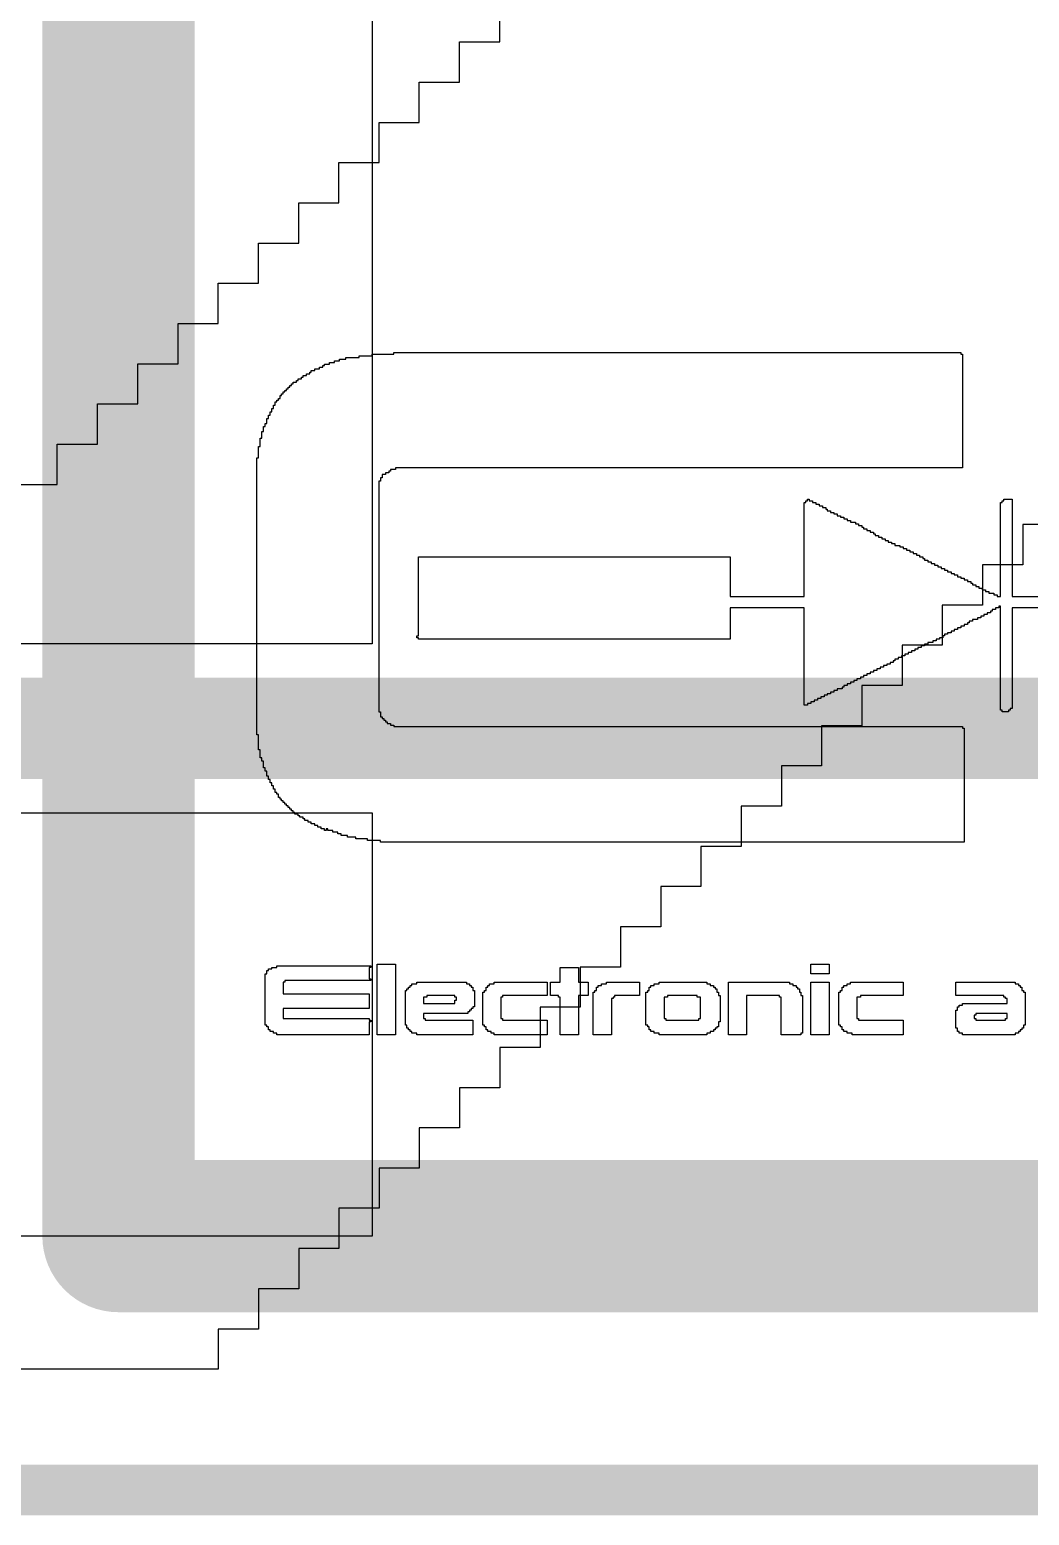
# Model space of a CAD drawing. Header units: inches. Extents: x 1.37 to 7.44, y 1.69 to 5.2.
# Drawn here: x 6.4823 to 6.6373, y 1.689 to 1.9194 of the extents above; entities that cross this region are included whole.
import ezdxf

# ---------------------------------------------------------------- set-up
doc = ezdxf.new("R2010")
doc.units = ezdxf.units.IN
doc.header["$MEASUREMENT"] = 0
for name, color, linetype in [('Board', 216, 'Continuous'), ('Bottom Layer', 5, 'Continuous'), ('Bottom Overlay', 54, 'Continuous'), ('Top Overlay', 2, 'Continuous')]:
    doc.layers.add(name, color=color, linetype=linetype)

msp = doc.modelspace()

# ---------------------------------------------------------------- linework, layer by layer
at = {"layer": 'Board'}
msp.add_lwpolyline([(3.8189, 1.69291, 0.00787, 0.00787, 0), (7.44094, 1.69291, 0.00787, 0.00787, 0)], format="xyseb", dxfattribs=at)
at = {"layer": 'Bottom Layer'}
for p, q in [((6.53543, 1.97531), (6.53543, 1.82415)), ((6.53543, 1.82415), (4.33615, 1.82415)), ((4.33071, 1.7979), (6.53543, 1.7979)), ((6.53543, 1.7979), (6.53543, 1.73228)), ((6.53543, 1.73228), (3.85827, 1.73228))]:
    msp.add_line(p, q, dxfattribs=at)
msp.add_lwpolyline([(4.33071, 1.81102, 0.01575, 0.01575, 0), (7.03802, 1.81102, 0.01575, 0.01575, 0)], format="xyseb", dxfattribs=at)
at = {"layer": 'Bottom Overlay'}
for p, q in [((6.5552, 1.91747), (6.5552, 1.92371)), ((6.54896, 1.91123), (6.54896, 1.91747)), ((6.54896, 1.91747), (6.5552, 1.91747)), ((6.54272, 1.90499), (6.54272, 1.91123)), ((6.54272, 1.91123), (6.54896, 1.91123)), ((6.53649, 1.89876), (6.53649, 1.90499)), ((6.53649, 1.90499), (6.54272, 1.90499)), ((6.53025, 1.89252), (6.53025, 1.89876)), ((6.53025, 1.89876), (6.53649, 1.89876)), ((6.52401, 1.88628), (6.52401, 1.89252)), ((6.52401, 1.89252), (6.53025, 1.89252)), ((6.51777, 1.88004), (6.51777, 1.88628)), ((6.51777, 1.88628), (6.52401, 1.88628)), ((6.51154, 1.87381), (6.51154, 1.88004)), ((6.51154, 1.88004), (6.51777, 1.88004)), ((6.5053, 1.86757), (6.5053, 1.87381)), ((6.5053, 1.87381), (6.51154, 1.87381)), ((6.49906, 1.86133), (6.49906, 1.86757)), ((6.49906, 1.86757), (6.5053, 1.86757)), ((6.49282, 1.85509), (6.49282, 1.86133)), ((6.49282, 1.86133), (6.49906, 1.86133)), ((6.48658, 1.84885), (6.48658, 1.85509)), ((6.48658, 1.85509), (6.49282, 1.85509)), ((6.48035, 1.84885), (6.48658, 1.84885)), ((6.64253, 1.84262), (6.63629, 1.84262)), ((6.63629, 1.84262), (6.63629, 1.83638)), ((6.63629, 1.83638), (6.63005, 1.83638)), ((6.63005, 1.83638), (6.63005, 1.83014)), ((6.63005, 1.83014), (6.62381, 1.83014)), ((6.62381, 1.83014), (6.62381, 1.8239)), ((6.62381, 1.8239), (6.61758, 1.8239)), ((6.61758, 1.8239), (6.61758, 1.81767)), ((6.61758, 1.81767), (6.61134, 1.81767)), ((6.61134, 1.81767), (6.61134, 1.81143)), ((6.61134, 1.81143), (6.6051, 1.81143)), ((6.6051, 1.81143), (6.6051, 1.80519)), ((6.6051, 1.80519), (6.59886, 1.80519)), ((6.59886, 1.80519), (6.59886, 1.79895)), ((6.59886, 1.79895), (6.59262, 1.79895)), ((6.59262, 1.79895), (6.59262, 1.79272)), ((6.59262, 1.79272), (6.58639, 1.79272)), ((6.58639, 1.79272), (6.58639, 1.78648)), ((6.58639, 1.78648), (6.58015, 1.78648)), ((6.58015, 1.78648), (6.58015, 1.78024)), ((6.58015, 1.78024), (6.57391, 1.78024)), ((6.57391, 1.78024), (6.57391, 1.774)), ((6.57391, 1.774), (6.56767, 1.774)), ((6.56767, 1.774), (6.56767, 1.76777)), ((6.56767, 1.76777), (6.56144, 1.76777)), ((6.56144, 1.76777), (6.56144, 1.76153)), ((6.56144, 1.76153), (6.5552, 1.76153)), ((6.5552, 1.76153), (6.5552, 1.75529)), ((6.5552, 1.75529), (6.54896, 1.75529)), ((6.54896, 1.75529), (6.54896, 1.74905)), ((6.54896, 1.74905), (6.54272, 1.74905)), ((6.54272, 1.74905), (6.54272, 1.74281)), ((6.54272, 1.74281), (6.53649, 1.74281)), ((6.53649, 1.74281), (6.53649, 1.73658)), ((6.53649, 1.73658), (6.53025, 1.73658)), ((6.53025, 1.73658), (6.53025, 1.73034)), ((6.53025, 1.73034), (6.52401, 1.73034)), ((6.52401, 1.73034), (6.52401, 1.7241)), ((6.52401, 1.7241), (6.51777, 1.7241)), ((6.51777, 1.7241), (6.51777, 1.71786)), ((6.51777, 1.71786), (6.51154, 1.71786)), ((6.51154, 1.71786), (6.51154, 1.71163)), ((6.51154, 1.71163), (6.34936, 1.71163))]:
    msp.add_line(p, q, dxfattribs=at)
at = {"layer": 'Top Overlay'}
for p, q in [((6.53134, 1.86829), (6.53134, 1.86854)), ((6.53134, 1.86854), (6.53339, 1.86854)), ((6.53339, 1.86854), (6.53339, 1.8688)), ((6.53339, 1.8688), (6.53543, 1.8688)), ((6.53543, 1.8688), (6.53543, 1.86906)), ((6.53543, 1.86906), (6.53876, 1.86906)), ((6.53876, 1.86906), (6.53876, 1.86931)), ((6.53876, 1.86931), (6.6267, 1.86931)), ((6.6267, 1.86931), (6.6267, 1.86906)), ((6.6267, 1.86906), (6.62696, 1.86906)), ((6.62696, 1.86906), (6.62696, 1.85142)), ((6.52572, 1.86599), (6.52572, 1.86624)), ((6.52572, 1.86624), (6.52597, 1.86624)), ((6.52597, 1.86624), (6.52597, 1.8665)), ((6.52597, 1.8665), (6.52649, 1.8665)), ((6.52649, 1.8665), (6.52649, 1.86676)), ((6.52649, 1.86676), (6.52725, 1.86676)), ((6.52725, 1.86676), (6.52725, 1.86701)), ((6.52725, 1.86701), (6.52776, 1.86701)), ((6.52776, 1.86701), (6.52776, 1.86727)), ((6.52776, 1.86727), (6.52802, 1.86727)), ((6.52802, 1.86727), (6.52802, 1.86752)), ((6.52802, 1.86752), (6.52879, 1.86752)), ((6.52879, 1.86752), (6.52879, 1.86778)), ((6.52879, 1.86778), (6.52955, 1.86778)), ((6.52955, 1.86778), (6.52955, 1.86803)), ((6.52955, 1.86803), (6.53032, 1.86803)), ((6.53032, 1.86803), (6.53032, 1.86829)), ((6.53032, 1.86829), (6.53134, 1.86829)), ((6.5224, 1.86369), (6.5224, 1.86394)), ((6.5224, 1.86394), (6.52265, 1.86394)), ((6.52265, 1.86394), (6.52265, 1.8642)), ((6.52265, 1.8642), (6.52291, 1.8642)), ((6.52291, 1.8642), (6.52291, 1.86445)), ((6.52291, 1.86445), (6.52316, 1.86445)), ((6.52316, 1.86445), (6.52316, 1.86471)), ((6.52316, 1.86471), (6.52367, 1.86471)), ((6.52367, 1.86471), (6.52367, 1.86497)), ((6.52367, 1.86497), (6.52393, 1.86497)), ((6.52393, 1.86497), (6.52393, 1.86522)), ((6.52393, 1.86522), (6.52444, 1.86522)), ((6.52444, 1.86522), (6.52444, 1.86548)), ((6.52444, 1.86548), (6.5247, 1.86548)), ((6.5247, 1.86548), (6.5247, 1.86573)), ((6.5247, 1.86573), (6.52521, 1.86573)), ((6.52521, 1.86573), (6.52521, 1.86599)), ((6.52521, 1.86599), (6.52572, 1.86599)), ((6.52035, 1.86139), (6.52035, 1.86164)), ((6.52035, 1.86164), (6.52061, 1.86164)), ((6.52061, 1.86164), (6.52061, 1.8619)), ((6.52061, 1.8619), (6.52086, 1.8619)), ((6.52086, 1.8619), (6.52086, 1.86215)), ((6.52086, 1.86215), (6.52112, 1.86215)), ((6.52112, 1.86215), (6.52112, 1.86266)), ((6.52112, 1.86266), (6.52137, 1.86266)), ((6.52137, 1.86266), (6.52137, 1.86292)), ((6.52137, 1.86292), (6.52163, 1.86292)), ((6.52163, 1.86292), (6.52163, 1.86318)), ((6.52163, 1.86318), (6.52188, 1.86318)), ((6.52188, 1.86318), (6.52188, 1.86343)), ((6.52188, 1.86343), (6.52214, 1.86343)), ((6.52214, 1.86343), (6.52214, 1.86369)), ((6.52214, 1.86369), (6.5224, 1.86369)), ((6.51933, 1.85909), (6.51933, 1.8596)), ((6.51933, 1.8596), (6.51958, 1.8596)), ((6.51958, 1.8596), (6.51958, 1.86011)), ((6.51958, 1.86011), (6.51984, 1.86011)), ((6.51984, 1.86011), (6.51984, 1.86062)), ((6.51984, 1.86062), (6.52009, 1.86062)), ((6.52009, 1.86062), (6.52009, 1.86113)), ((6.52009, 1.86113), (6.52035, 1.86113)), ((6.52035, 1.86113), (6.52035, 1.86139)), ((6.5183, 1.85602), (6.5183, 1.85704)), ((6.5183, 1.85704), (6.51856, 1.85704)), ((6.51856, 1.85704), (6.51856, 1.85781)), ((6.51856, 1.85781), (6.51882, 1.85781)), ((6.51882, 1.85781), (6.51882, 1.85832)), ((6.51882, 1.85832), (6.51907, 1.85832)), ((6.51907, 1.85832), (6.51907, 1.85909)), ((6.51907, 1.85909), (6.51933, 1.85909)), ((6.51779, 1.85295), (6.51779, 1.85474)), ((6.51779, 1.85474), (6.51805, 1.85474)), ((6.51805, 1.85474), (6.51805, 1.85602)), ((6.51805, 1.85602), (6.5183, 1.85602)), ((6.51754, 1.81), (6.51754, 1.85295)), ((6.51754, 1.85295), (6.51779, 1.85295)), ((6.53748, 1.85039), (6.53697, 1.85039)), ((6.53697, 1.85039), (6.53697, 1.84988)), ((6.53799, 1.85065), (6.53748, 1.85065)), ((6.53748, 1.85065), (6.53748, 1.85039)), ((6.53825, 1.8509), (6.53799, 1.8509)), ((6.53799, 1.8509), (6.53799, 1.85065)), ((6.53901, 1.85116), (6.53825, 1.85116)), ((6.53825, 1.85116), (6.53825, 1.8509)), ((6.62696, 1.85142), (6.53901, 1.85142)), ((6.53901, 1.85142), (6.53901, 1.85116)), ((6.53671, 1.84937), (6.53646, 1.84937)), ((6.53646, 1.84937), (6.53646, 1.81358)), ((6.53697, 1.84988), (6.53671, 1.84988)), ((6.53671, 1.84988), (6.53671, 1.84937)), ((6.60241, 1.83148), (6.60241, 1.84605)), ((6.60241, 1.84605), (6.60267, 1.84605)), ((6.60267, 1.84605), (6.60267, 1.8463)), ((6.60267, 1.8463), (6.60292, 1.8463)), ((6.60292, 1.8463), (6.60292, 1.84656)), ((6.60292, 1.84656), (6.60318, 1.84656)), ((6.60318, 1.84656), (6.60318, 1.8463)), ((6.60318, 1.8463), (6.60369, 1.8463)), ((6.60369, 1.8463), (6.60369, 1.84605)), ((6.60369, 1.84605), (6.6042, 1.84605)), ((6.6042, 1.84605), (6.6042, 1.84579)), ((6.6042, 1.84579), (6.60471, 1.84579)), ((6.60471, 1.84579), (6.60471, 1.84554)), ((6.60471, 1.84554), (6.60523, 1.84554)), ((6.60523, 1.84554), (6.60523, 1.84528)), ((6.63284, 1.83148), (6.63284, 1.84605)), ((6.63284, 1.84605), (6.63309, 1.84605)), ((6.63309, 1.84605), (6.63309, 1.8463)), ((6.63309, 1.8463), (6.63335, 1.8463)), ((6.63335, 1.8463), (6.63335, 1.84656)), ((6.63335, 1.84656), (6.63463, 1.84656)), ((6.63463, 1.84656), (6.63463, 1.83148)), ((6.60523, 1.84528), (6.60574, 1.84528)), ((6.60574, 1.84528), (6.60574, 1.84502)), ((6.60574, 1.84502), (6.60599, 1.84502)), ((6.60599, 1.84502), (6.60599, 1.84477)), ((6.60599, 1.84477), (6.6065, 1.84477)), ((6.6065, 1.84477), (6.6065, 1.84451)), ((6.6065, 1.84451), (6.60702, 1.84451)), ((6.60702, 1.84451), (6.60702, 1.84426)), ((6.60702, 1.84426), (6.60753, 1.84426)), ((6.60753, 1.84426), (6.60753, 1.844)), ((6.60753, 1.844), (6.60804, 1.844)), ((6.60804, 1.844), (6.60804, 1.84375)), ((6.60804, 1.84375), (6.60855, 1.84375)), ((6.60855, 1.84375), (6.60855, 1.84349)), ((6.60855, 1.84349), (6.60906, 1.84349)), ((6.60906, 1.84349), (6.60906, 1.84324)), ((6.60906, 1.84324), (6.60957, 1.84324)), ((6.60957, 1.84324), (6.60957, 1.84298)), ((6.60957, 1.84298), (6.61034, 1.84298)), ((6.61034, 1.84298), (6.61034, 1.84272)), ((6.61034, 1.84272), (6.61085, 1.84272)), ((6.61085, 1.84272), (6.61085, 1.84247)), ((6.61085, 1.84247), (6.61136, 1.84247)), ((6.61136, 1.84247), (6.61136, 1.84221)), ((6.61136, 1.84221), (6.61162, 1.84221)), ((6.61162, 1.84221), (6.61162, 1.84196)), ((6.61162, 1.84196), (6.61213, 1.84196)), ((6.61213, 1.84196), (6.61213, 1.8417)), ((6.61213, 1.8417), (6.61264, 1.8417)), ((6.61264, 1.8417), (6.61264, 1.84145)), ((6.61264, 1.84145), (6.61315, 1.84145)), ((6.61315, 1.84145), (6.61315, 1.84119)), ((6.61315, 1.84119), (6.61341, 1.84119)), ((6.61341, 1.84119), (6.61341, 1.84093)), ((6.61341, 1.84093), (6.61392, 1.84093)), ((6.61392, 1.84093), (6.61392, 1.84068)), ((6.61392, 1.84068), (6.61443, 1.84068)), ((6.61443, 1.84068), (6.61443, 1.84042)), ((6.61443, 1.84042), (6.61494, 1.84042)), ((6.61494, 1.84042), (6.61494, 1.84017)), ((6.61494, 1.84017), (6.61545, 1.84017)), ((6.61545, 1.84017), (6.61545, 1.83991)), ((6.61545, 1.83991), (6.61596, 1.83991)), ((6.61596, 1.83991), (6.61596, 1.83966)), ((6.61596, 1.83966), (6.61647, 1.83966)), ((6.61647, 1.83966), (6.61647, 1.8394)), ((6.61647, 1.8394), (6.61724, 1.8394)), ((6.61724, 1.8394), (6.61724, 1.83915)), ((6.61724, 1.83915), (6.61775, 1.83915)), ((6.61775, 1.83915), (6.61775, 1.83889)), ((6.61775, 1.83889), (6.61826, 1.83889)), ((6.61826, 1.83889), (6.61826, 1.83863)), ((6.61826, 1.83863), (6.61878, 1.83863)), ((6.61878, 1.83863), (6.61878, 1.83838)), ((6.54259, 1.82534), (6.54259, 1.83761)), ((6.54259, 1.83761), (6.59091, 1.83761)), ((6.59091, 1.83761), (6.59091, 1.83148)), ((6.61878, 1.83838), (6.61929, 1.83838)), ((6.61929, 1.83838), (6.61929, 1.83812)), ((6.61929, 1.83812), (6.6198, 1.83812)), ((6.6198, 1.83812), (6.6198, 1.83787)), ((6.6198, 1.83787), (6.62031, 1.83787)), ((6.62031, 1.83787), (6.62031, 1.83761)), ((6.62031, 1.83761), (6.62082, 1.83761)), ((6.62082, 1.83761), (6.62082, 1.83736)), ((6.62082, 1.83736), (6.62108, 1.83736)), ((6.62108, 1.83736), (6.62108, 1.8371)), ((6.62108, 1.8371), (6.62159, 1.8371)), ((6.62159, 1.8371), (6.62159, 1.83684)), ((6.62159, 1.83684), (6.6221, 1.83684)), ((6.6221, 1.83684), (6.6221, 1.83659)), ((6.6221, 1.83659), (6.62261, 1.83659)), ((6.62261, 1.83659), (6.62261, 1.83633)), ((6.62261, 1.83633), (6.62312, 1.83633)), ((6.62312, 1.83633), (6.62312, 1.83608)), ((6.62312, 1.83608), (6.62363, 1.83608)), ((6.62363, 1.83608), (6.62363, 1.83582)), ((6.62363, 1.83582), (6.62414, 1.83582)), ((6.62414, 1.83582), (6.62414, 1.83557)), ((6.62414, 1.83557), (6.62465, 1.83557)), ((6.62465, 1.83557), (6.62465, 1.83531)), ((6.62465, 1.83531), (6.62517, 1.83531)), ((6.62517, 1.83531), (6.62517, 1.83505)), ((6.62517, 1.83505), (6.62568, 1.83505)), ((6.62568, 1.83505), (6.62568, 1.8348)), ((6.62568, 1.8348), (6.62619, 1.8348)), ((6.62619, 1.8348), (6.62619, 1.83454)), ((6.62619, 1.83454), (6.6267, 1.83454)), ((6.6267, 1.83454), (6.6267, 1.83429)), ((6.6267, 1.83429), (6.62721, 1.83429)), ((6.62721, 1.83429), (6.62721, 1.83403)), ((6.62721, 1.83403), (6.62772, 1.83403)), ((6.62772, 1.83403), (6.62772, 1.83378)), ((6.62772, 1.83378), (6.62823, 1.83378)), ((6.62823, 1.83378), (6.62823, 1.83352)), ((6.62823, 1.83352), (6.62849, 1.83352)), ((6.62849, 1.83352), (6.62849, 1.83327)), ((6.62849, 1.83327), (6.629, 1.83327)), ((6.629, 1.83327), (6.629, 1.83301)), ((6.629, 1.83301), (6.62951, 1.83301)), ((6.62951, 1.83301), (6.62951, 1.83275)), ((6.62951, 1.83275), (6.63002, 1.83275)), ((6.63002, 1.83275), (6.63002, 1.8325)), ((6.63002, 1.8325), (6.63053, 1.8325)), ((6.63053, 1.8325), (6.63053, 1.83224)), ((6.63053, 1.83224), (6.63105, 1.83224)), ((6.63105, 1.83224), (6.63105, 1.83199)), ((6.63105, 1.83199), (6.63181, 1.83199)), ((6.63181, 1.83199), (6.63181, 1.83173)), ((6.63181, 1.83173), (6.63232, 1.83173)), ((6.63232, 1.83173), (6.63232, 1.83148)), ((6.59091, 1.83148), (6.60241, 1.83148)), ((6.60241, 1.82969), (6.59091, 1.82969)), ((6.59091, 1.82969), (6.59091, 1.82483)), ((6.60241, 1.8146), (6.60241, 1.82969)), ((6.63207, 1.82943), (6.63156, 1.82943)), ((6.63156, 1.82943), (6.63156, 1.82917)), ((6.63258, 1.82969), (6.63207, 1.82969)), ((6.63207, 1.82969), (6.63207, 1.82943)), ((6.63232, 1.83148), (6.63284, 1.83148)), ((6.63284, 1.82994), (6.63258, 1.82994)), ((6.63258, 1.82994), (6.63258, 1.82969)), ((6.63284, 1.81384), (6.63284, 1.82994)), ((6.63463, 1.83148), (6.64076, 1.83148)), ((6.6446, 1.82969), (6.63463, 1.82969)), ((6.63463, 1.82969), (6.63463, 1.81409)), ((6.62772, 1.82713), (6.62721, 1.82713)), ((6.62721, 1.82713), (6.62721, 1.82687)), ((6.62798, 1.82739), (6.62772, 1.82739)), ((6.62772, 1.82739), (6.62772, 1.82713)), ((6.62849, 1.82764), (6.62798, 1.82764)), ((6.62798, 1.82764), (6.62798, 1.82739)), ((6.62926, 1.8279), (6.62849, 1.8279)), ((6.62849, 1.8279), (6.62849, 1.82764)), ((6.62977, 1.82815), (6.62926, 1.82815)), ((6.62926, 1.82815), (6.62926, 1.8279)), ((6.63028, 1.82841), (6.62977, 1.82841)), ((6.62977, 1.82841), (6.62977, 1.82815)), ((6.63079, 1.82866), (6.63028, 1.82866)), ((6.63028, 1.82866), (6.63028, 1.82841)), ((6.6313, 1.82892), (6.63079, 1.82892)), ((6.63079, 1.82892), (6.63079, 1.82866)), ((6.63156, 1.82917), (6.6313, 1.82917)), ((6.6313, 1.82917), (6.6313, 1.82892)), ((6.54234, 1.82508), (6.54234, 1.82534)), ((6.54234, 1.82534), (6.54259, 1.82534)), ((6.54259, 1.82508), (6.54234, 1.82508)), ((6.54259, 1.82483), (6.54259, 1.82508)), ((6.59091, 1.82483), (6.54259, 1.82483)), ((6.62338, 1.82483), (6.62287, 1.82483)), ((6.62287, 1.82483), (6.62287, 1.82457)), ((6.62389, 1.82508), (6.62338, 1.82508)), ((6.62338, 1.82508), (6.62338, 1.82483)), ((6.62414, 1.82534), (6.62389, 1.82534)), ((6.62389, 1.82534), (6.62389, 1.82508)), ((6.62465, 1.8256), (6.62414, 1.8256)), ((6.62414, 1.8256), (6.62414, 1.82534)), ((6.62517, 1.82585), (6.62465, 1.82585)), ((6.62465, 1.82585), (6.62465, 1.8256)), ((6.62568, 1.82611), (6.62517, 1.82611)), ((6.62517, 1.82611), (6.62517, 1.82585)), ((6.62619, 1.82636), (6.62568, 1.82636)), ((6.62568, 1.82636), (6.62568, 1.82611)), ((6.6267, 1.82662), (6.62619, 1.82662)), ((6.62619, 1.82662), (6.62619, 1.82636)), ((6.62721, 1.82687), (6.6267, 1.82687)), ((6.6267, 1.82687), (6.6267, 1.82662)), ((6.61852, 1.82253), (6.61801, 1.82253)), ((6.61801, 1.82253), (6.61801, 1.82227)), ((6.61903, 1.82278), (6.61852, 1.82278)), ((6.61852, 1.82278), (6.61852, 1.82253)), ((6.61954, 1.82304), (6.61903, 1.82304)), ((6.61903, 1.82304), (6.61903, 1.82278)), ((6.62005, 1.82329), (6.61954, 1.82329)), ((6.61954, 1.82329), (6.61954, 1.82304)), ((6.62056, 1.82355), (6.62005, 1.82355)), ((6.62005, 1.82355), (6.62005, 1.82329)), ((6.62108, 1.82381), (6.62056, 1.82381)), ((6.62056, 1.82381), (6.62056, 1.82355)), ((6.62159, 1.82406), (6.62108, 1.82406)), ((6.62108, 1.82406), (6.62108, 1.82381)), ((6.62235, 1.82432), (6.62159, 1.82432)), ((6.62159, 1.82432), (6.62159, 1.82406)), ((6.62287, 1.82457), (6.62235, 1.82457)), ((6.62235, 1.82457), (6.62235, 1.82432)), ((6.61417, 1.82023), (6.61366, 1.82023)), ((6.61366, 1.82023), (6.61366, 1.81997)), ((6.61468, 1.82048), (6.61417, 1.82048)), ((6.61417, 1.82048), (6.61417, 1.82023)), ((6.6152, 1.82074), (6.61468, 1.82074)), ((6.61468, 1.82074), (6.61468, 1.82048)), ((6.61571, 1.82099), (6.6152, 1.82099)), ((6.6152, 1.82099), (6.6152, 1.82074)), ((6.61622, 1.82125), (6.61571, 1.82125)), ((6.61571, 1.82125), (6.61571, 1.82099)), ((6.61647, 1.82151), (6.61622, 1.82151)), ((6.61622, 1.82151), (6.61622, 1.82125)), ((6.61699, 1.82176), (6.61647, 1.82176)), ((6.61647, 1.82176), (6.61647, 1.82151)), ((6.6175, 1.82202), (6.61699, 1.82202)), ((6.61699, 1.82202), (6.61699, 1.82176)), ((6.61801, 1.82227), (6.6175, 1.82227)), ((6.6175, 1.82227), (6.6175, 1.82202)), ((6.60957, 1.81793), (6.60906, 1.81793)), ((6.60906, 1.81793), (6.60906, 1.81767)), ((6.61008, 1.81818), (6.60957, 1.81818)), ((6.60957, 1.81818), (6.60957, 1.81793)), ((6.61059, 1.81844), (6.61008, 1.81844)), ((6.61008, 1.81844), (6.61008, 1.81818)), ((6.61111, 1.81869), (6.61059, 1.81869)), ((6.61059, 1.81869), (6.61059, 1.81844)), ((6.61162, 1.81895), (6.61111, 1.81895)), ((6.61111, 1.81895), (6.61111, 1.81869)), ((6.61213, 1.8192), (6.61162, 1.8192)), ((6.61162, 1.8192), (6.61162, 1.81895)), ((6.61264, 1.81946), (6.61213, 1.81946)), ((6.61213, 1.81946), (6.61213, 1.8192)), ((6.61315, 1.81972), (6.61264, 1.81972)), ((6.61264, 1.81972), (6.61264, 1.81946)), ((6.61366, 1.81997), (6.61315, 1.81997)), ((6.61315, 1.81997), (6.61315, 1.81972)), ((6.60497, 1.81563), (6.60446, 1.81563)), ((6.60446, 1.81563), (6.60446, 1.81537)), ((6.60548, 1.81588), (6.60497, 1.81588)), ((6.60497, 1.81588), (6.60497, 1.81563)), ((6.60599, 1.81614), (6.60548, 1.81614)), ((6.60548, 1.81614), (6.60548, 1.81588)), ((6.6065, 1.81639), (6.60599, 1.81639)), ((6.60599, 1.81639), (6.60599, 1.81614)), ((6.60702, 1.81665), (6.6065, 1.81665)), ((6.6065, 1.81665), (6.6065, 1.81639)), ((6.60753, 1.8169), (6.60702, 1.8169)), ((6.60702, 1.8169), (6.60702, 1.81665)), ((6.60829, 1.81716), (6.60753, 1.81716)), ((6.60753, 1.81716), (6.60753, 1.8169)), ((6.60855, 1.81741), (6.60829, 1.81741)), ((6.60829, 1.81741), (6.60829, 1.81716)), ((6.60906, 1.81767), (6.60855, 1.81767)), ((6.60855, 1.81767), (6.60855, 1.81741)), ((6.53646, 1.81358), (6.53671, 1.81358)), ((6.53671, 1.81358), (6.53671, 1.81281)), ((6.60292, 1.8146), (6.60241, 1.8146)), ((6.60344, 1.81486), (6.60292, 1.81486)), ((6.60292, 1.81486), (6.60292, 1.8146)), ((6.60395, 1.81511), (6.60344, 1.81511)), ((6.60344, 1.81511), (6.60344, 1.81486)), ((6.60446, 1.81537), (6.60395, 1.81537)), ((6.60395, 1.81537), (6.60395, 1.81511)), ((6.63309, 1.81384), (6.63284, 1.81384)), ((6.63309, 1.81358), (6.63309, 1.81384)), ((6.63411, 1.81358), (6.63309, 1.81358)), ((6.63437, 1.81384), (6.63411, 1.81384)), ((6.63411, 1.81384), (6.63411, 1.81358)), ((6.63463, 1.81409), (6.63437, 1.81409)), ((6.63437, 1.81409), (6.63437, 1.81384)), ((6.53671, 1.81281), (6.53697, 1.81281)), ((6.53697, 1.81281), (6.53697, 1.81256)), ((6.53697, 1.81256), (6.53722, 1.81256)), ((6.53722, 1.81256), (6.53722, 1.8123)), ((6.53722, 1.8123), (6.53748, 1.8123)), ((6.53748, 1.8123), (6.53748, 1.81205)), ((6.53748, 1.81205), (6.53773, 1.81205)), ((6.53773, 1.81205), (6.53773, 1.81179)), ((6.53773, 1.81179), (6.53825, 1.81179)), ((6.53825, 1.81179), (6.53825, 1.81153)), ((6.53825, 1.81153), (6.53876, 1.81153)), ((6.53876, 1.81153), (6.53876, 1.81128)), ((6.53876, 1.81128), (6.62696, 1.81128)), ((6.62696, 1.81128), (6.62696, 1.81102)), ((6.62696, 1.81102), (6.62721, 1.81102)), ((6.62721, 1.81102), (6.62721, 1.79338)), ((6.51779, 1.81), (6.51754, 1.81)), ((6.51779, 1.8077), (6.51779, 1.81)), ((6.51805, 1.8077), (6.51779, 1.8077)), ((6.51805, 1.80642), (6.51805, 1.8077)), ((6.5183, 1.80642), (6.51805, 1.80642)), ((6.5183, 1.80591), (6.5183, 1.80642)), ((6.51856, 1.80591), (6.5183, 1.80591)), ((6.51856, 1.80489), (6.51856, 1.80591)), ((6.51882, 1.80489), (6.51856, 1.80489)), ((6.51882, 1.80438), (6.51882, 1.80489)), ((6.51907, 1.80438), (6.51882, 1.80438)), ((6.51907, 1.80361), (6.51907, 1.80438)), ((6.51933, 1.80361), (6.51907, 1.80361)), ((6.51933, 1.8031), (6.51933, 1.80361)), ((6.51958, 1.8031), (6.51933, 1.8031)), ((6.51958, 1.80259), (6.51958, 1.8031)), ((6.51984, 1.80259), (6.51958, 1.80259)), ((6.51984, 1.80208), (6.51984, 1.80259)), ((6.52009, 1.80208), (6.51984, 1.80208)), ((6.52009, 1.80156), (6.52009, 1.80208)), ((6.52035, 1.80156), (6.52009, 1.80156)), ((6.52035, 1.80105), (6.52035, 1.80156)), ((6.52061, 1.80105), (6.52035, 1.80105)), ((6.52061, 1.8008), (6.52061, 1.80105)), ((6.52086, 1.8008), (6.52061, 1.8008)), ((6.52086, 1.80029), (6.52086, 1.8008)), ((6.52112, 1.80029), (6.52086, 1.80029)), ((6.52112, 1.80003), (6.52112, 1.80029)), ((6.52137, 1.80003), (6.52112, 1.80003)), ((6.52137, 1.79977), (6.52137, 1.80003)), ((6.52163, 1.79977), (6.52137, 1.79977)), ((6.52163, 1.79952), (6.52163, 1.79977)), ((6.52188, 1.79952), (6.52163, 1.79952)), ((6.52188, 1.79926), (6.52188, 1.79952)), ((6.52214, 1.79926), (6.52188, 1.79926)), ((6.52214, 1.79901), (6.52214, 1.79926)), ((6.5224, 1.79901), (6.52214, 1.79901)), ((6.5224, 1.79875), (6.5224, 1.79901)), ((6.52265, 1.79875), (6.5224, 1.79875)), ((6.52265, 1.7985), (6.52265, 1.79875)), ((6.52291, 1.7985), (6.52265, 1.7985)), ((6.52291, 1.79824), (6.52291, 1.7985)), ((6.52316, 1.79824), (6.52291, 1.79824)), ((6.52316, 1.79799), (6.52316, 1.79824)), ((6.52342, 1.79799), (6.52316, 1.79799)), ((6.52342, 1.79773), (6.52342, 1.79799)), ((6.52393, 1.79773), (6.52342, 1.79773)), ((6.52393, 1.79747), (6.52393, 1.79773)), ((6.52418, 1.79747), (6.52393, 1.79747)), ((6.52418, 1.79722), (6.52418, 1.79747)), ((6.5247, 1.79722), (6.52418, 1.79722)), ((6.5247, 1.79696), (6.5247, 1.79722)), ((6.52495, 1.79696), (6.5247, 1.79696)), ((6.52495, 1.79671), (6.52495, 1.79696)), ((6.52546, 1.79671), (6.52495, 1.79671)), ((6.52546, 1.79645), (6.52546, 1.79671)), ((6.52597, 1.79645), (6.52546, 1.79645)), ((6.52597, 1.7962), (6.52597, 1.79645)), ((6.52649, 1.7962), (6.52597, 1.7962)), ((6.52649, 1.79594), (6.52649, 1.7962)), ((6.527, 1.79594), (6.52649, 1.79594)), ((6.527, 1.79568), (6.527, 1.79594)), ((6.52751, 1.79568), (6.527, 1.79568)), ((6.52751, 1.79543), (6.52751, 1.79568)), ((6.52802, 1.79543), (6.52751, 1.79543)), ((6.52802, 1.79517), (6.52802, 1.79543)), ((6.52827, 1.79517), (6.52802, 1.79517)), ((6.52853, 1.79543), (6.52827, 1.79543)), ((6.52827, 1.79543), (6.52827, 1.79517)), ((6.52853, 1.79517), (6.52853, 1.79543)), ((6.5293, 1.79517), (6.52853, 1.79517)), ((6.5293, 1.79492), (6.5293, 1.79517)), ((6.53006, 1.79492), (6.5293, 1.79492)), ((6.53006, 1.79466), (6.53006, 1.79492)), ((6.53058, 1.79466), (6.53006, 1.79466)), ((6.53058, 1.79441), (6.53058, 1.79466)), ((6.5316, 1.79441), (6.53058, 1.79441)), ((6.5316, 1.79415), (6.5316, 1.79441)), ((6.53288, 1.79415), (6.5316, 1.79415)), ((6.53288, 1.7939), (6.53288, 1.79415)), ((6.53467, 1.7939), (6.53288, 1.7939)), ((6.53467, 1.79364), (6.53467, 1.7939)), ((6.53671, 1.79364), (6.53467, 1.79364)), ((6.53671, 1.79338), (6.53671, 1.79364)), ((6.62721, 1.79338), (6.53671, 1.79338)), ((6.52061, 1.77395), (6.52061, 1.77421)), ((6.52061, 1.77421), (6.5293, 1.77421)), ((6.5293, 1.77421), (6.52955, 1.77421)), ((6.52955, 1.77421), (6.53518, 1.77421)), ((6.53518, 1.77421), (6.53518, 1.77395)), ((6.5362, 1.77421), (6.5362, 1.77447)), ((6.5362, 1.77447), (6.53901, 1.77447)), ((6.5362, 1.76347), (6.5362, 1.77421)), ((6.53901, 1.77447), (6.53901, 1.76347)), ((6.60344, 1.77293), (6.60344, 1.77447)), ((6.60344, 1.77447), (6.60625, 1.77447)), ((6.60625, 1.77447), (6.60625, 1.77344)), ((6.51882, 1.76501), (6.51882, 1.77293)), ((6.51882, 1.77293), (6.51907, 1.77293)), ((6.51907, 1.77293), (6.51907, 1.77344)), ((6.51907, 1.77344), (6.51933, 1.77344)), ((6.51933, 1.77344), (6.51933, 1.7737)), ((6.51933, 1.7737), (6.51984, 1.7737)), ((6.51984, 1.7737), (6.51984, 1.77395)), ((6.51984, 1.77395), (6.52061, 1.77395)), ((6.53518, 1.77191), (6.52188, 1.77191)), ((6.52188, 1.77191), (6.52188, 1.77165)), ((6.53518, 1.77395), (6.53492, 1.77395)), ((6.53492, 1.77395), (6.53492, 1.77216)), ((6.53492, 1.77216), (6.53518, 1.77216)), ((6.53518, 1.77216), (6.53518, 1.77191)), ((6.56458, 1.77165), (6.56458, 1.77395)), ((6.56458, 1.77395), (6.56739, 1.77395)), ((6.56739, 1.77395), (6.56739, 1.77165)), ((6.60625, 1.77293), (6.60344, 1.77293)), ((6.60625, 1.77344), (6.60625, 1.77319)), ((6.60625, 1.77319), (6.60625, 1.77293)), ((6.52188, 1.77165), (6.52163, 1.77165)), ((6.52163, 1.77165), (6.52163, 1.76986)), ((6.52163, 1.76986), (6.53492, 1.76986)), ((6.53492, 1.76986), (6.53492, 1.76756)), ((6.54055, 1.76501), (6.54055, 1.77038)), ((6.54055, 1.77038), (6.5408, 1.77038)), ((6.5408, 1.77038), (6.5408, 1.77063)), ((6.5408, 1.77063), (6.54106, 1.77063)), ((6.54106, 1.77063), (6.54106, 1.77089)), ((6.54106, 1.77089), (6.54131, 1.77089)), ((6.54131, 1.77089), (6.54131, 1.77114)), ((6.54131, 1.77114), (6.54157, 1.77114)), ((6.54157, 1.77114), (6.54157, 1.7714)), ((6.54157, 1.7714), (6.54234, 1.7714)), ((6.54234, 1.7714), (6.54234, 1.77165)), ((6.54234, 1.77165), (6.55001, 1.77165)), ((6.54822, 1.76961), (6.54387, 1.76961)), ((6.54387, 1.76961), (6.54387, 1.76935)), ((6.54822, 1.76935), (6.54822, 1.76961)), ((6.55001, 1.77165), (6.55001, 1.7714)), ((6.55001, 1.7714), (6.55052, 1.7714)), ((6.55052, 1.7714), (6.55052, 1.77114)), ((6.55052, 1.77114), (6.55077, 1.77114)), ((6.55077, 1.77114), (6.55077, 1.77089)), ((6.55077, 1.77089), (6.55103, 1.77089)), ((6.55103, 1.77089), (6.55103, 1.77038)), ((6.55103, 1.77038), (6.55128, 1.77038)), ((6.55128, 1.77038), (6.55128, 1.76782)), ((6.55256, 1.76501), (6.55256, 1.77012)), ((6.55256, 1.77012), (6.55282, 1.77012)), ((6.55282, 1.77012), (6.55282, 1.77038)), ((6.55282, 1.77038), (6.55307, 1.77038)), ((6.55307, 1.77038), (6.55307, 1.77089)), ((6.55307, 1.77089), (6.55333, 1.77089)), ((6.55333, 1.77089), (6.55333, 1.77114)), ((6.55333, 1.77114), (6.55358, 1.77114)), ((6.55358, 1.77114), (6.55358, 1.7714)), ((6.55358, 1.7714), (6.55435, 1.7714)), ((6.55435, 1.7714), (6.55435, 1.77165)), ((6.55435, 1.77165), (6.56125, 1.77165)), ((6.56253, 1.76961), (6.55563, 1.76961)), ((6.55563, 1.76961), (6.55563, 1.76935)), ((6.56125, 1.77165), (6.56151, 1.77165)), ((6.56151, 1.77165), (6.56253, 1.77165)), ((6.56253, 1.77165), (6.56253, 1.76961)), ((6.56304, 1.76961), (6.56304, 1.77165)), ((6.56304, 1.77165), (6.56458, 1.77165)), ((6.56432, 1.76961), (6.56304, 1.76961)), ((6.56432, 1.76935), (6.56432, 1.76961)), ((6.56739, 1.77165), (6.56892, 1.77165)), ((6.56892, 1.76961), (6.56739, 1.76961)), ((6.56739, 1.76961), (6.56739, 1.76347)), ((6.56892, 1.77165), (6.56892, 1.77012)), ((6.56892, 1.77012), (6.56892, 1.76986)), ((6.56892, 1.76986), (6.56892, 1.76961)), ((6.56969, 1.76347), (6.56969, 1.77012)), ((6.56969, 1.77012), (6.56995, 1.77012)), ((6.56995, 1.77012), (6.56995, 1.77038)), ((6.56995, 1.77038), (6.5702, 1.77038)), ((6.5702, 1.77038), (6.5702, 1.77089)), ((6.5702, 1.77089), (6.57046, 1.77089)), ((6.57046, 1.77089), (6.57046, 1.77114)), ((6.57046, 1.77114), (6.57097, 1.77114)), ((6.57097, 1.77114), (6.57097, 1.7714)), ((6.57097, 1.7714), (6.57174, 1.7714)), ((6.57174, 1.7714), (6.57174, 1.77165)), ((6.57174, 1.77165), (6.57685, 1.77165)), ((6.57685, 1.76961), (6.57301, 1.76961)), ((6.57301, 1.76961), (6.57301, 1.76935)), ((6.57685, 1.77165), (6.57685, 1.76961)), ((6.57787, 1.76501), (6.57787, 1.77012)), ((6.57787, 1.77012), (6.57813, 1.77012)), ((6.57813, 1.77012), (6.57813, 1.77038)), ((6.57813, 1.77038), (6.57838, 1.77038)), ((6.57838, 1.77038), (6.57838, 1.77089)), ((6.57838, 1.77089), (6.57864, 1.77089)), ((6.57864, 1.77089), (6.57864, 1.77114)), ((6.57864, 1.77114), (6.57915, 1.77114)), ((6.57915, 1.77114), (6.57915, 1.7714)), ((6.57915, 1.7714), (6.57992, 1.7714)), ((6.57992, 1.7714), (6.57992, 1.77165)), ((6.57992, 1.77165), (6.58733, 1.77165)), ((6.5858, 1.76961), (6.58119, 1.76961)), ((6.58119, 1.76961), (6.58119, 1.76935)), ((6.5858, 1.76935), (6.5858, 1.76961)), ((6.58733, 1.77165), (6.58733, 1.7714)), ((6.58733, 1.7714), (6.58784, 1.7714)), ((6.58784, 1.7714), (6.58784, 1.77114)), ((6.58784, 1.77114), (6.58835, 1.77114)), ((6.58835, 1.77114), (6.58835, 1.77089)), ((6.58835, 1.77089), (6.58861, 1.77089)), ((6.58861, 1.77089), (6.58861, 1.77063)), ((6.58861, 1.77063), (6.58886, 1.77063)), ((6.58886, 1.77063), (6.58886, 1.77012)), ((6.58886, 1.77012), (6.58912, 1.77012)), ((6.58912, 1.77012), (6.58912, 1.76961)), ((6.58912, 1.76961), (6.58938, 1.76961)), ((6.58938, 1.76961), (6.58938, 1.76833)), ((6.59065, 1.76347), (6.59065, 1.77165)), ((6.59065, 1.77165), (6.60011, 1.77165)), ((6.59756, 1.76961), (6.59347, 1.76961)), ((6.59347, 1.76961), (6.59347, 1.76347)), ((6.59781, 1.76961), (6.59756, 1.76961)), ((6.59858, 1.76961), (6.59781, 1.76961)), ((6.59858, 1.76935), (6.59858, 1.76961)), ((6.60011, 1.77165), (6.60011, 1.7714)), ((6.60011, 1.7714), (6.60062, 1.7714)), ((6.60062, 1.7714), (6.60062, 1.77114)), ((6.60062, 1.77114), (6.60114, 1.77114)), ((6.60114, 1.77114), (6.60114, 1.77089)), ((6.60114, 1.77089), (6.60139, 1.77089)), ((6.60139, 1.77089), (6.60139, 1.77063)), ((6.60139, 1.77063), (6.60165, 1.77063)), ((6.60165, 1.77063), (6.60165, 1.77012)), ((6.60165, 1.77012), (6.6019, 1.77012)), ((6.6019, 1.77012), (6.6019, 1.76961)), ((6.6019, 1.76961), (6.60216, 1.76961)), ((6.60216, 1.76961), (6.60216, 1.76373)), ((6.60344, 1.76347), (6.60344, 1.77165)), ((6.60344, 1.77165), (6.60471, 1.77165)), ((6.60471, 1.77165), (6.60497, 1.77165)), ((6.60497, 1.77165), (6.60625, 1.77165)), ((6.60625, 1.77165), (6.60625, 1.76347)), ((6.60778, 1.76501), (6.60778, 1.77012)), ((6.60778, 1.77012), (6.60804, 1.77012)), ((6.60804, 1.77012), (6.60804, 1.77038)), ((6.60804, 1.77038), (6.60829, 1.77038)), ((6.60829, 1.77038), (6.60829, 1.77089)), ((6.60829, 1.77089), (6.60855, 1.77089)), ((6.60855, 1.77089), (6.60855, 1.77114)), ((6.60855, 1.77114), (6.60906, 1.77114)), ((6.60906, 1.77114), (6.60906, 1.7714)), ((6.60906, 1.7714), (6.60957, 1.7714)), ((6.60957, 1.7714), (6.60957, 1.77165)), ((6.60957, 1.77165), (6.61392, 1.77165)), ((6.61775, 1.76961), (6.61111, 1.76961)), ((6.61111, 1.76961), (6.61111, 1.76935)), ((6.61392, 1.77165), (6.61417, 1.77165)), ((6.61417, 1.77165), (6.61775, 1.77165)), ((6.61775, 1.77165), (6.61775, 1.76961)), ((6.62593, 1.76961), (6.62593, 1.77165)), ((6.62593, 1.77165), (6.63514, 1.77165)), ((6.63335, 1.76961), (6.62593, 1.76961)), ((6.63335, 1.76935), (6.63335, 1.76961)), ((6.63514, 1.77165), (6.63514, 1.7714)), ((6.63514, 1.7714), (6.63565, 1.7714)), ((6.63565, 1.7714), (6.63565, 1.77114)), ((6.63565, 1.77114), (6.6359, 1.77114)), ((6.6359, 1.77114), (6.6359, 1.77089)), ((6.6359, 1.77089), (6.63616, 1.77089)), ((6.63616, 1.77089), (6.63616, 1.77038)), ((6.63616, 1.77038), (6.63641, 1.77038)), ((6.63641, 1.77038), (6.63641, 1.77012)), ((6.63641, 1.77012), (6.63667, 1.77012)), ((6.63667, 1.77012), (6.63667, 1.76501)), ((6.53492, 1.76756), (6.52163, 1.76756)), ((6.52163, 1.76756), (6.52163, 1.76603)), ((6.54387, 1.76935), (6.54336, 1.76935)), ((6.54336, 1.76935), (6.54336, 1.76833)), ((6.54336, 1.76833), (6.54822, 1.76833)), ((6.54847, 1.76935), (6.54822, 1.76935)), ((6.54822, 1.76833), (6.54822, 1.76884)), ((6.54822, 1.76884), (6.54847, 1.76884)), ((6.54847, 1.76884), (6.54847, 1.76935)), ((6.55077, 1.76731), (6.55052, 1.76731)), ((6.55052, 1.76731), (6.55052, 1.76705)), ((6.55103, 1.76756), (6.55077, 1.76756)), ((6.55077, 1.76756), (6.55077, 1.76731)), ((6.55128, 1.76782), (6.55103, 1.76782)), ((6.55103, 1.76782), (6.55103, 1.76756)), ((6.55563, 1.76935), (6.55537, 1.76935)), ((6.55537, 1.76935), (6.55537, 1.76603)), ((6.56458, 1.76935), (6.56432, 1.76935)), ((6.56458, 1.76347), (6.56458, 1.76935)), ((6.57276, 1.7691), (6.5725, 1.7691)), ((6.5725, 1.7691), (6.5725, 1.76833)), ((6.5725, 1.76833), (6.5725, 1.76807)), ((6.5725, 1.76807), (6.5725, 1.76347)), ((6.57301, 1.76935), (6.57276, 1.76935)), ((6.57276, 1.76935), (6.57276, 1.7691)), ((6.58119, 1.76935), (6.58068, 1.76935)), ((6.58068, 1.76935), (6.58068, 1.76603)), ((6.58631, 1.76935), (6.5858, 1.76935)), ((6.58631, 1.76603), (6.58631, 1.76935)), ((6.58938, 1.76833), (6.58938, 1.76807)), ((6.58938, 1.76807), (6.58938, 1.76552)), ((6.59883, 1.76935), (6.59858, 1.76935)), ((6.59883, 1.76347), (6.59883, 1.76935)), ((6.61111, 1.76935), (6.61059, 1.76935)), ((6.61059, 1.76935), (6.61059, 1.76603)), ((6.62593, 1.7645), (6.62593, 1.76731)), ((6.62593, 1.76731), (6.62619, 1.76731)), ((6.62619, 1.76731), (6.62619, 1.76782)), ((6.62619, 1.76782), (6.62644, 1.76782)), ((6.62644, 1.76782), (6.62644, 1.76807)), ((6.62644, 1.76807), (6.62696, 1.76807)), ((6.62696, 1.76807), (6.62696, 1.76833)), ((6.62696, 1.76833), (6.63386, 1.76833)), ((6.6336, 1.76935), (6.63335, 1.76935)), ((6.6336, 1.7691), (6.6336, 1.76935)), ((6.63386, 1.7691), (6.6336, 1.7691)), ((6.63386, 1.76833), (6.63386, 1.7691)), ((6.51907, 1.76501), (6.51882, 1.76501)), ((6.51907, 1.76475), (6.51907, 1.76501)), ((6.52163, 1.76603), (6.53492, 1.76603)), ((6.53492, 1.76603), (6.53492, 1.76577)), ((6.53492, 1.76577), (6.53518, 1.76577)), ((6.53518, 1.76552), (6.53492, 1.76552)), ((6.53492, 1.76552), (6.53492, 1.76347)), ((6.53518, 1.76577), (6.53518, 1.76552)), ((6.5408, 1.76501), (6.54055, 1.76501)), ((6.5408, 1.7645), (6.5408, 1.76501)), ((6.55026, 1.7668), (6.54336, 1.7668)), ((6.54336, 1.7668), (6.54336, 1.76603)), ((6.54336, 1.76603), (6.54361, 1.76603)), ((6.54361, 1.76603), (6.54361, 1.76577)), ((6.54361, 1.76577), (6.55103, 1.76577)), ((6.55052, 1.76705), (6.55026, 1.76705)), ((6.55026, 1.76705), (6.55026, 1.7668)), ((6.55103, 1.76577), (6.55103, 1.76347)), ((6.55282, 1.76501), (6.55256, 1.76501)), ((6.55282, 1.76475), (6.55282, 1.76501)), ((6.55537, 1.76603), (6.55563, 1.76603)), ((6.55563, 1.76603), (6.55563, 1.76577)), ((6.55563, 1.76577), (6.56253, 1.76577)), ((6.56253, 1.76577), (6.56253, 1.76347)), ((6.57813, 1.76501), (6.57787, 1.76501)), ((6.57813, 1.76475), (6.57813, 1.76501)), ((6.58068, 1.76603), (6.58094, 1.76603)), ((6.58094, 1.76603), (6.58094, 1.76577)), ((6.58094, 1.76577), (6.58605, 1.76577)), ((6.58605, 1.76577), (6.58605, 1.76603)), ((6.58605, 1.76603), (6.58631, 1.76603)), ((6.58938, 1.76552), (6.58912, 1.76552)), ((6.58912, 1.76552), (6.58912, 1.76475)), ((6.60804, 1.76501), (6.60778, 1.76501)), ((6.60804, 1.76475), (6.60804, 1.76501)), ((6.61059, 1.76603), (6.61085, 1.76603)), ((6.61085, 1.76603), (6.61085, 1.76577)), ((6.61085, 1.76577), (6.61775, 1.76577)), ((6.61775, 1.76577), (6.61775, 1.76347)), ((6.629, 1.76654), (6.62875, 1.76654)), ((6.62875, 1.76654), (6.62875, 1.76603)), ((6.62875, 1.76603), (6.629, 1.76603)), ((6.63386, 1.7668), (6.629, 1.7668)), ((6.629, 1.7668), (6.629, 1.76654)), ((6.629, 1.76603), (6.629, 1.76577)), ((6.629, 1.76577), (6.6336, 1.76577)), ((6.6336, 1.76577), (6.6336, 1.76603)), ((6.6336, 1.76603), (6.63386, 1.76603)), ((6.63386, 1.76603), (6.63386, 1.7668)), ((6.63667, 1.76501), (6.63641, 1.76501)), ((6.63641, 1.76501), (6.63641, 1.7645)), ((6.51933, 1.76475), (6.51907, 1.76475)), ((6.51933, 1.76424), (6.51933, 1.76475)), ((6.51958, 1.76424), (6.51933, 1.76424)), ((6.51958, 1.76398), (6.51958, 1.76424)), ((6.52009, 1.76398), (6.51958, 1.76398)), ((6.52009, 1.76373), (6.52009, 1.76398)), ((6.52061, 1.76373), (6.52009, 1.76373)), ((6.52061, 1.76347), (6.52061, 1.76373)), ((6.53492, 1.76347), (6.52061, 1.76347)), ((6.53901, 1.76347), (6.5362, 1.76347)), ((6.54106, 1.7645), (6.5408, 1.7645)), ((6.54106, 1.76424), (6.54106, 1.7645)), ((6.54131, 1.76424), (6.54106, 1.76424)), ((6.54131, 1.76398), (6.54131, 1.76424)), ((6.54157, 1.76398), (6.54131, 1.76398)), ((6.54157, 1.76373), (6.54157, 1.76398)), ((6.54234, 1.76373), (6.54157, 1.76373)), ((6.54234, 1.76347), (6.54234, 1.76373)), ((6.55103, 1.76347), (6.54234, 1.76347)), ((6.55307, 1.76475), (6.55282, 1.76475)), ((6.55307, 1.76424), (6.55307, 1.76475)), ((6.55333, 1.76424), (6.55307, 1.76424)), ((6.55333, 1.76398), (6.55333, 1.76424)), ((6.55384, 1.76398), (6.55333, 1.76398)), ((6.55384, 1.76373), (6.55384, 1.76398)), ((6.55435, 1.76373), (6.55384, 1.76373)), ((6.55435, 1.76347), (6.55435, 1.76373)), ((6.56253, 1.76347), (6.55435, 1.76347)), ((6.56739, 1.76347), (6.56458, 1.76347)), ((6.5725, 1.76347), (6.56969, 1.76347)), ((6.57838, 1.76475), (6.57813, 1.76475)), ((6.57838, 1.76424), (6.57838, 1.76475)), ((6.57864, 1.76424), (6.57838, 1.76424)), ((6.57864, 1.76398), (6.57864, 1.76424)), ((6.57915, 1.76398), (6.57864, 1.76398)), ((6.57915, 1.76373), (6.57915, 1.76398)), ((6.57992, 1.76373), (6.57915, 1.76373)), ((6.57992, 1.76347), (6.57992, 1.76373)), ((6.58733, 1.76347), (6.57992, 1.76347)), ((6.58784, 1.76373), (6.58733, 1.76373)), ((6.58733, 1.76373), (6.58733, 1.76347)), ((6.58835, 1.76398), (6.58784, 1.76398)), ((6.58784, 1.76398), (6.58784, 1.76373)), ((6.58861, 1.76424), (6.58835, 1.76424)), ((6.58835, 1.76424), (6.58835, 1.76398)), ((6.58886, 1.7645), (6.58861, 1.7645)), ((6.58861, 1.7645), (6.58861, 1.76424)), ((6.58912, 1.76475), (6.58886, 1.76475)), ((6.58886, 1.76475), (6.58886, 1.7645)), ((6.59347, 1.76347), (6.59065, 1.76347)), ((6.6019, 1.76347), (6.59883, 1.76347)), ((6.60216, 1.76373), (6.6019, 1.76373)), ((6.6019, 1.76373), (6.6019, 1.76347)), ((6.60625, 1.76347), (6.60344, 1.76347)), ((6.60829, 1.76475), (6.60804, 1.76475)), ((6.60829, 1.76424), (6.60829, 1.76475)), ((6.60855, 1.76424), (6.60829, 1.76424)), ((6.60855, 1.76398), (6.60855, 1.76424)), ((6.60906, 1.76398), (6.60855, 1.76398)), ((6.60906, 1.76373), (6.60906, 1.76398)), ((6.60983, 1.76373), (6.60906, 1.76373)), ((6.60983, 1.76347), (6.60983, 1.76373)), ((6.61775, 1.76347), (6.60983, 1.76347)), ((6.62619, 1.7645), (6.62593, 1.7645)), ((6.62619, 1.76398), (6.62619, 1.7645)), ((6.62644, 1.76398), (6.62619, 1.76398)), ((6.62644, 1.76373), (6.62644, 1.76398)), ((6.62696, 1.76373), (6.62644, 1.76373)), ((6.62696, 1.76347), (6.62696, 1.76373)), ((6.63514, 1.76347), (6.62696, 1.76347)), ((6.63565, 1.76373), (6.63514, 1.76373)), ((6.63514, 1.76373), (6.63514, 1.76347)), ((6.6359, 1.76398), (6.63565, 1.76398)), ((6.63565, 1.76398), (6.63565, 1.76373)), ((6.63616, 1.76424), (6.6359, 1.76424)), ((6.6359, 1.76424), (6.6359, 1.76398)), ((6.63641, 1.7645), (6.63616, 1.7645)), ((6.63616, 1.7645), (6.63616, 1.76424))]:
    msp.add_line(p, q, dxfattribs=at)
for points in [[(6.49606, 1.73228, 0.02362, 0.02362, 0), (6.49606, 5.15748, 0.02362, 0.02362, 0)], [(6.49606, 1.73228, 0.02362, 0.02362, 0), (7.40157, 1.73228, 0.02362, 0.02362, 0)]]:
    msp.add_lwpolyline(points, format="xyseb", dxfattribs=at)
msp.add_lwpolyline([(6.49016, 1.73228, 0.01181, 0.01181, 1), (6.50197, 1.73228, 0.01181, 0.01181, 1)], format="xyseb", close=True, dxfattribs=at)
msp.add_lwpolyline([(6.49016, 1.73228, 0.01181, 0.01181, 1), (6.50197, 1.73228, 0.01181, 0.01181, 1)], format="xyseb", close=True, dxfattribs=at)

doc.saveas('drawing.dxf')
